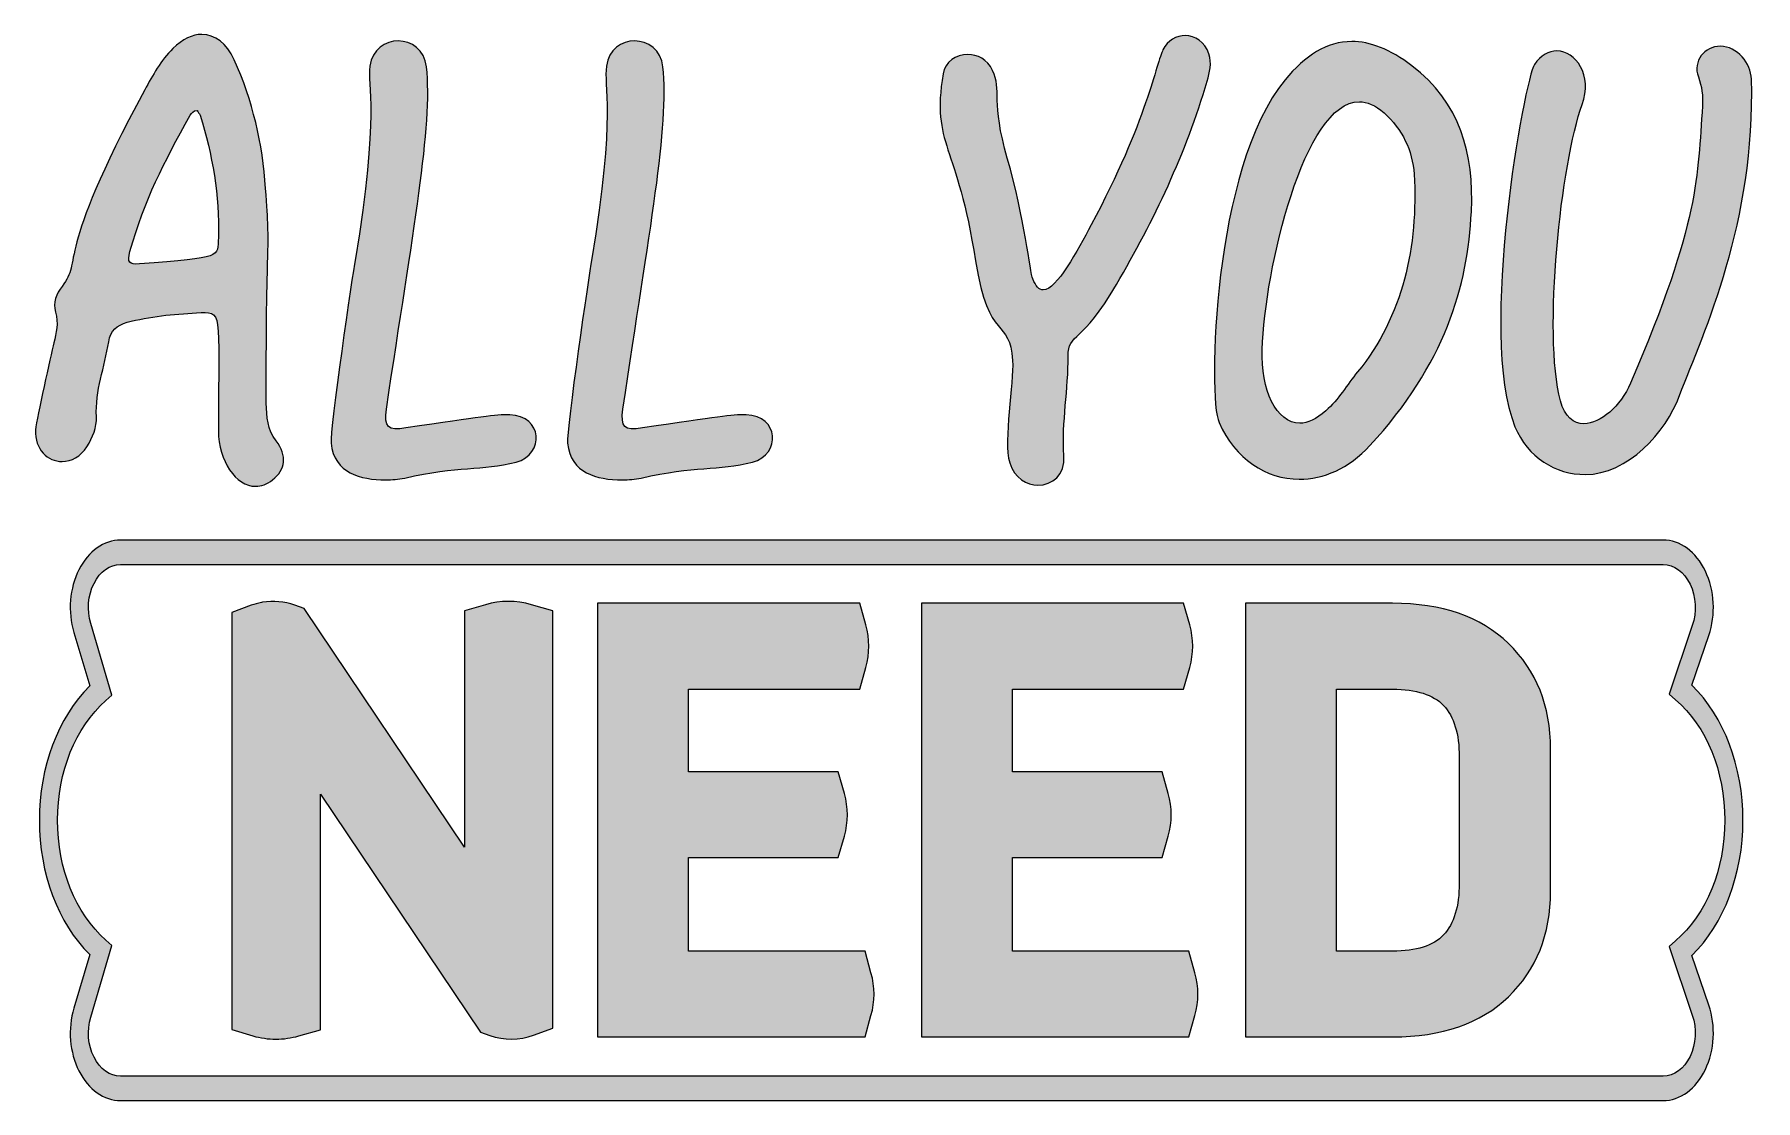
# Model space of a CAD drawing. Header units: inches. Extents: x 242 to 839, y -904 to -178.
# Drawn here: x 242 to 839, y -548 to -178 of the extents above; entities that cross this region are included whole.
import ezdxf

# ---------------------------------------------------------------- set-up
doc = ezdxf.new("R2010")
doc.units = ezdxf.units.IN
doc.header["$MEASUREMENT"] = 0
doc.layers.add('Layer 1', color=7, linetype='Continuous')

# ---------------------------------------------------------------- blocks, each defined once
blk = doc.blocks.new('block 3')
at = {"layer": 'Layer 1', "true_color": 0x04c0cc}
h = blk.add_hatch(color=132, dxfattribs=at)
h.dxf.hatch_style = 2
edge = h.paths.add_edge_path()
edge.add_spline(control_points=[(399.89, -525.25), (399.89, -525.25), (396.64, -524.14), (396.64, -524.14), (396.64, -524.14), (341.14, -441.57), (341.14, -441.57), (341.14, -441.57), (341.14, -523.29), (341.14, -523.29), (341.14, -523.29), (333.63, -525.42), (333.63, -525.42), (331, -526.16), (328.36, -526.53), (325.68, -526.53), (323.01, -526.53), (320.36, -526.16), (317.74, -525.42), (317.74, -525.42), (310.4, -523.2), (310.4, -523.2), (310.4, -523.2), (310.4, -378.55), (310.4, -378.55), (310.4, -378.55), (317.14, -376.08), (317.14, -376.08), (318.28, -375.68), (319.45, -375.37), (320.65, -375.14), (320.65, -375.14), (321.07, -375.05), (321.07, -375.05), (324.83, -374.43), (328.56, -374.77), (332.26, -376.08), (332.26, -376.08), (335.5, -377.19), (335.5, -377.19), (335.5, -377.19), (391.09, -459.93), (391.09, -459.93), (391.09, -459.93), (391.09, -378.04), (391.09, -378.04), (391.09, -378.04), (398.44, -375.91), (398.44, -375.91), (403.67, -374.37), (408.99, -374.37), (414.4, -375.91), (414.4, -375.91), (421.83, -377.96), (421.83, -377.96), (421.83, -377.96), (421.83, -522.78), (421.83, -522.78), (421.83, -522.78), (415.09, -525.17), (415.09, -525.17), (410.07, -526.99), (405.01, -527.01), (399.89, -525.25)], knot_values=[0, 0, 0, 0, 1, 1, 1, 2, 2, 2, 3, 3, 3, 4, 4, 4, 5, 5, 5, 6, 6, 6, 7, 7, 7, 8, 8, 8, 9, 9, 9, 10, 10, 10, 11, 11, 11, 12, 12, 12, 13, 13, 13, 14, 14, 14, 15, 15, 15, 16, 16, 16, 17, 17, 17, 18, 18, 18, 19, 19, 19, 20, 20, 20, 21, 21, 21, 21], degree=3, periodic=1)
h = blk.add_hatch(color=132, dxfattribs=at)
h.dxf.hatch_style = 2
edge = h.paths.add_edge_path()
edge.add_spline(control_points=[(532.15, -518.33), (532.15, -518.33), (530.11, -525.76), (530.11, -525.76), (530.11, -525.76), (437.29, -525.76), (437.29, -525.76), (437.29, -525.76), (437.29, -375.39), (437.29, -375.39), (437.29, -375.39), (528.23, -375.39), (528.23, -375.39), (528.23, -375.39), (530.36, -382.91), (530.36, -382.91), (531.73, -387.86), (531.73, -392.78), (530.36, -397.68), (530.36, -397.68), (528.23, -405.2), (528.23, -405.2), (528.23, -405.2), (468.88, -405.2), (468.88, -405.2), (468.88, -405.2), (468.88, -433.89), (468.88, -433.89), (468.88, -433.89), (520.8, -433.89), (520.8, -433.89), (520.8, -433.89), (522.93, -441.4), (522.93, -441.4), (524.3, -446.29), (524.3, -451.22), (522.93, -456.17), (522.93, -456.17), (520.8, -463.6), (520.8, -463.6), (520.8, -463.6), (468.88, -463.6), (468.88, -463.6), (468.88, -463.6), (468.88, -496.05), (468.88, -496.05), (468.88, -496.05), (530.11, -496.05), (530.11, -496.05), (530.11, -496.05), (532.15, -503.56), (532.15, -503.56), (533.58, -508.46), (533.58, -513.38), (532.15, -518.33)], knot_values=[0, 0, 0, 0, 1, 1, 1, 2, 2, 2, 3, 3, 3, 4, 4, 4, 5, 5, 5, 6, 6, 6, 7, 7, 7, 8, 8, 8, 9, 9, 9, 10, 10, 10, 11, 11, 11, 12, 12, 12, 13, 13, 13, 14, 14, 14, 15, 15, 15, 16, 16, 16, 17, 17, 17, 18, 18, 18, 18], degree=3, periodic=1)
h = blk.add_hatch(color=132, dxfattribs=at)
h.dxf.hatch_style = 2
edge = h.paths.add_edge_path()
edge.add_spline(control_points=[(644.53, -518.33), (644.53, -518.33), (642.47, -525.76), (642.47, -525.76), (642.47, -525.76), (549.66, -525.76), (549.66, -525.76), (549.66, -525.76), (549.66, -375.39), (549.66, -375.39), (549.66, -375.39), (640.6, -375.39), (640.6, -375.39), (640.6, -375.39), (642.73, -382.91), (642.73, -382.91), (644.1, -387.86), (644.1, -392.78), (642.73, -397.68), (642.73, -397.68), (640.6, -405.2), (640.6, -405.2), (640.6, -405.2), (581.25, -405.2), (581.25, -405.2), (581.25, -405.2), (581.25, -433.89), (581.25, -433.89), (581.25, -433.89), (633.17, -433.89), (633.17, -433.89), (633.17, -433.89), (635.3, -441.4), (635.3, -441.4), (636.67, -446.29), (636.67, -451.22), (635.3, -456.17), (635.3, -456.17), (633.17, -463.6), (633.17, -463.6), (633.17, -463.6), (581.25, -463.6), (581.25, -463.6), (581.25, -463.6), (581.25, -496.05), (581.25, -496.05), (581.25, -496.05), (642.47, -496.05), (642.47, -496.05), (642.47, -496.05), (644.53, -503.56), (644.53, -503.56), (645.95, -508.46), (645.95, -513.38), (644.53, -518.33)], knot_values=[0, 0, 0, 0, 1, 1, 1, 2, 2, 2, 3, 3, 3, 4, 4, 4, 5, 5, 5, 6, 6, 6, 7, 7, 7, 8, 8, 8, 9, 9, 9, 10, 10, 10, 11, 11, 11, 12, 12, 12, 13, 13, 13, 14, 14, 14, 15, 15, 15, 16, 16, 16, 17, 17, 17, 18, 18, 18, 18], degree=3, periodic=1)
h = blk.add_hatch(color=132, dxfattribs=at)
h.dxf.hatch_style = 2
edge = h.paths.add_edge_path()
edge.add_spline(control_points=[(753.31, -389.31), (763.04, -398.76), (767.91, -410.97), (767.91, -425.95), (767.91, -425.95), (767.91, -475.3), (767.91, -475.3), (767.91, -490.27), (763.04, -502.45), (753.31, -511.84), (743.69, -521.12), (730.28, -525.76), (713.09, -525.76), (713.09, -525.76), (662.03, -525.76), (662.03, -525.76), (662.03, -525.76), (662.03, -375.39), (662.03, -375.39), (662.03, -375.39), (713.09, -375.39), (713.09, -375.39), (730.22, -375.39), (743.63, -380.03), (753.31, -389.31)], knot_values=[0, 0, 0, 0, 1, 1, 1, 2, 2, 2, 3, 3, 3, 4, 4, 4, 5, 5, 5, 6, 6, 6, 7, 7, 7, 8, 8, 8, 8], degree=3, periodic=1)
edge = h.paths.add_edge_path()
edge.add_spline(control_points=[(693.62, -405.2), (693.62, -405.2), (693.62, -496.05), (693.62, -496.05), (693.62, -496.05), (713.09, -496.05), (713.09, -496.05), (721.35, -496.05), (727.24, -494.17), (730.77, -490.41), (734.41, -486.48), (736.23, -480.51), (736.23, -472.48), (736.23, -472.48), (736.23, -428.68), (736.23, -428.68), (736.23, -420.65), (734.41, -414.7), (730.77, -410.83), (727.24, -407.07), (721.35, -405.2), (713.09, -405.2), (713.09, -405.2), (693.62, -405.2), (693.62, -405.2)], knot_values=[0, 0, 0, 0, 1, 1, 1, 2, 2, 2, 3, 3, 3, 4, 4, 4, 5, 5, 5, 6, 6, 6, 7, 7, 7, 8, 8, 8, 8], degree=3, periodic=1)
at = {"layer": 'Layer 1', "lineweight": 0}
for points, knots in [([(399.89, -525.25), (399.89, -525.25), (396.64, -524.14), (396.64, -524.14), (396.64, -524.14), (341.14, -441.57), (341.14, -441.57), (341.14, -441.57), (341.14, -523.29), (341.14, -523.29), (341.14, -523.29), (333.63, -525.42), (333.63, -525.42), (331, -526.16), (328.36, -526.53), (325.68, -526.53), (323.01, -526.53), (320.36, -526.16), (317.74, -525.42), (317.74, -525.42), (310.4, -523.2), (310.4, -523.2), (310.4, -523.2), (310.4, -378.55), (310.4, -378.55), (310.4, -378.55), (317.14, -376.08), (317.14, -376.08), (318.28, -375.68), (319.45, -375.37), (320.65, -375.14), (320.65, -375.14), (321.07, -375.05), (321.07, -375.05), (324.83, -374.43), (328.56, -374.77), (332.26, -376.08), (332.26, -376.08), (335.5, -377.19), (335.5, -377.19), (335.5, -377.19), (391.09, -459.93), (391.09, -459.93), (391.09, -459.93), (391.09, -378.04), (391.09, -378.04), (391.09, -378.04), (398.44, -375.91), (398.44, -375.91), (403.67, -374.37), (408.99, -374.37), (414.4, -375.91), (414.4, -375.91), (421.83, -377.96), (421.83, -377.96), (421.83, -377.96), (421.83, -522.78), (421.83, -522.78), (421.83, -522.78), (415.09, -525.17), (415.09, -525.17), (410.07, -526.99), (405.01, -527.01), (399.89, -525.25)], [0, 0, 0, 0, 1, 1, 1, 2, 2, 2, 3, 3, 3, 4, 4, 4, 5, 5, 5, 6, 6, 6, 7, 7, 7, 8, 8, 8, 9, 9, 9, 10, 10, 10, 11, 11, 11, 12, 12, 12, 13, 13, 13, 14, 14, 14, 15, 15, 15, 16, 16, 16, 17, 17, 17, 18, 18, 18, 19, 19, 19, 20, 20, 20, 21, 21, 21, 21]), ([(532.15, -518.33), (532.15, -518.33), (530.11, -525.76), (530.11, -525.76), (530.11, -525.76), (437.29, -525.76), (437.29, -525.76), (437.29, -525.76), (437.29, -375.39), (437.29, -375.39), (437.29, -375.39), (528.23, -375.39), (528.23, -375.39), (528.23, -375.39), (530.36, -382.91), (530.36, -382.91), (531.73, -387.86), (531.73, -392.78), (530.36, -397.68), (530.36, -397.68), (528.23, -405.2), (528.23, -405.2), (528.23, -405.2), (468.88, -405.2), (468.88, -405.2), (468.88, -405.2), (468.88, -433.89), (468.88, -433.89), (468.88, -433.89), (520.8, -433.89), (520.8, -433.89), (520.8, -433.89), (522.93, -441.4), (522.93, -441.4), (524.3, -446.29), (524.3, -451.22), (522.93, -456.17), (522.93, -456.17), (520.8, -463.6), (520.8, -463.6), (520.8, -463.6), (468.88, -463.6), (468.88, -463.6), (468.88, -463.6), (468.88, -496.05), (468.88, -496.05), (468.88, -496.05), (530.11, -496.05), (530.11, -496.05), (530.11, -496.05), (532.15, -503.56), (532.15, -503.56), (533.58, -508.46), (533.58, -513.38), (532.15, -518.33)], [0, 0, 0, 0, 1, 1, 1, 2, 2, 2, 3, 3, 3, 4, 4, 4, 5, 5, 5, 6, 6, 6, 7, 7, 7, 8, 8, 8, 9, 9, 9, 10, 10, 10, 11, 11, 11, 12, 12, 12, 13, 13, 13, 14, 14, 14, 15, 15, 15, 16, 16, 16, 17, 17, 17, 18, 18, 18, 18]), ([(644.53, -518.33), (644.53, -518.33), (642.47, -525.76), (642.47, -525.76), (642.47, -525.76), (549.66, -525.76), (549.66, -525.76), (549.66, -525.76), (549.66, -375.39), (549.66, -375.39), (549.66, -375.39), (640.6, -375.39), (640.6, -375.39), (640.6, -375.39), (642.73, -382.91), (642.73, -382.91), (644.1, -387.86), (644.1, -392.78), (642.73, -397.68), (642.73, -397.68), (640.6, -405.2), (640.6, -405.2), (640.6, -405.2), (581.25, -405.2), (581.25, -405.2), (581.25, -405.2), (581.25, -433.89), (581.25, -433.89), (581.25, -433.89), (633.17, -433.89), (633.17, -433.89), (633.17, -433.89), (635.3, -441.4), (635.3, -441.4), (636.67, -446.29), (636.67, -451.22), (635.3, -456.17), (635.3, -456.17), (633.17, -463.6), (633.17, -463.6), (633.17, -463.6), (581.25, -463.6), (581.25, -463.6), (581.25, -463.6), (581.25, -496.05), (581.25, -496.05), (581.25, -496.05), (642.47, -496.05), (642.47, -496.05), (642.47, -496.05), (644.53, -503.56), (644.53, -503.56), (645.95, -508.46), (645.95, -513.38), (644.53, -518.33)], [0, 0, 0, 0, 1, 1, 1, 2, 2, 2, 3, 3, 3, 4, 4, 4, 5, 5, 5, 6, 6, 6, 7, 7, 7, 8, 8, 8, 9, 9, 9, 10, 10, 10, 11, 11, 11, 12, 12, 12, 13, 13, 13, 14, 14, 14, 15, 15, 15, 16, 16, 16, 17, 17, 17, 18, 18, 18, 18]), ([(753.31, -389.31), (763.04, -398.76), (767.91, -410.97), (767.91, -425.95), (767.91, -425.95), (767.91, -475.3), (767.91, -475.3), (767.91, -490.27), (763.04, -502.45), (753.31, -511.84), (743.69, -521.12), (730.28, -525.76), (713.09, -525.76), (713.09, -525.76), (662.03, -525.76), (662.03, -525.76), (662.03, -525.76), (662.03, -375.39), (662.03, -375.39), (662.03, -375.39), (713.09, -375.39), (713.09, -375.39), (730.22, -375.39), (743.63, -380.03), (753.31, -389.31)], [0, 0, 0, 0, 1, 1, 1, 2, 2, 2, 3, 3, 3, 4, 4, 4, 5, 5, 5, 6, 6, 6, 7, 7, 7, 8, 8, 8, 8]), ([(693.62, -405.2), (693.62, -405.2), (693.62, -496.05), (693.62, -496.05), (693.62, -496.05), (713.09, -496.05), (713.09, -496.05), (721.35, -496.05), (727.24, -494.17), (730.77, -490.41), (734.41, -486.48), (736.23, -480.51), (736.23, -472.48), (736.23, -472.48), (736.23, -428.68), (736.23, -428.68), (736.23, -420.65), (734.41, -414.7), (730.77, -410.83), (727.24, -407.07), (721.35, -405.2), (713.09, -405.2), (713.09, -405.2), (693.62, -405.2), (693.62, -405.2)], [0, 0, 0, 0, 1, 1, 1, 2, 2, 2, 3, 3, 3, 4, 4, 4, 5, 5, 5, 6, 6, 6, 7, 7, 7, 8, 8, 8, 8])]:
    blk.add_open_spline(points, degree=3, knots=knots, dxfattribs=at)
blk = doc.blocks.new('block 4')
at = {"layer": 'Layer 1', "true_color": 0xe43b40}
h = blk.add_hatch(color=13, dxfattribs=at)
h.dxf.hatch_style = 2
edge = h.paths.add_edge_path()
edge.add_spline(control_points=[(251.53, -326.24), (246.62, -326.24), (241.92, -322.15), (242.33, -315.2), (242.74, -310.9), (247.65, -289.63), (248.67, -285.12), (249.49, -281.65), (250.31, -278.17), (249.28, -274.49), (248.26, -271.01), (249.49, -268.15), (251.53, -265.49), (258.9, -256.08), (248.26, -256.49), (280.17, -197.37), (283.04, -192.25), (285.7, -187.14), (289.99, -183.05), (293.26, -179.78), (296.74, -178.14), (300.01, -178.14), (304.51, -178.14), (308.61, -181.21), (311.27, -186.94), (317.61, -201.05), (321.08, -215.98), (322.11, -231.53), (323.95, -256.69), (322.31, -241.76), (322.31, -305.99), (322.52, -310.7), (322.72, -315.2), (325.79, -319.08), (329.68, -324.2), (329.06, -329.11), (324.56, -332.58), (322.52, -334.22), (320.68, -334.83), (318.63, -334.83), (311.88, -334.83), (305.74, -326.04), (305.74, -315.6), (305.74, -272.65), (307.58, -274.28), (298.17, -274.69), (289.99, -275.1), (282.01, -275.92), (274.04, -277.97), (270.56, -278.99), (268.31, -280.83), (267.69, -284.72), (266.26, -293.51), (262.99, -301.7), (263.4, -310.7), (263.6, -314.38), (262.17, -317.85), (260.13, -321.13), (257.88, -324.61), (254.81, -326.24), (251.53, -326.24)], knot_values=[0, 0, 0, 0, 1, 1, 1, 2, 2, 2, 3, 3, 3, 4, 4, 4, 5, 5, 5, 6, 6, 6, 7, 7, 7, 8, 8, 8, 9, 9, 9, 10, 10, 10, 11, 11, 11, 12, 12, 12, 13, 13, 13, 14, 14, 14, 15, 15, 15, 16, 16, 16, 17, 17, 17, 18, 18, 18, 19, 19, 19, 20, 20, 20, 20], degree=3, periodic=1)
edge = h.paths.add_edge_path()
edge.add_spline(control_points=[(278.33, -257.71), (307.58, -255.46), (305.33, -255.46), (305.74, -248.51), (306.15, -233.98), (303.7, -219.87), (299.4, -206.16), (299.2, -205.55), (298.58, -204.94), (298.38, -204.53), (296.95, -204.53), (296.54, -205.35), (295.92, -206.16), (286.72, -222.94), (280.17, -235.21), (275.06, -253.42), (274.04, -257.1), (274.85, -258.12), (278.33, -257.71)], knot_values=[0, 0, 0, 0, 1, 1, 1, 2, 2, 2, 3, 3, 3, 4, 4, 4, 5, 5, 5, 6, 6, 6, 6], degree=3, periodic=1)
h = blk.add_hatch(color=13, dxfattribs=at)
h.dxf.hatch_style = 2
edge = h.paths.add_edge_path()
edge.add_spline(control_points=[(557.16, -191.85), (557.77, -187.55), (561.66, -185.09), (565.75, -185.09), (569.02, -185.09), (572.5, -186.73), (574.34, -190.62), (577.61, -197.57), (573.73, -201.25), (579.45, -221.1), (585.39, -241.35), (587.43, -260.99), (588.25, -262.83), (589.27, -265.49), (590.5, -266.72), (591.93, -266.72), (596.64, -266.72), (603.8, -253.01), (608.5, -244.21), (627.93, -208.21), (631.21, -187.55), (633.46, -183.46), (635.09, -180.18), (638.16, -178.55), (641.23, -178.55), (644.5, -178.55), (647.98, -180.59), (649.41, -184.89), (650.44, -188.16), (649.62, -191.23), (648.8, -194.3), (641.44, -219.26), (630.39, -242.58), (617.3, -264.87), (605.43, -285.53), (600.52, -281.65), (600.52, -289.63), (600.73, -301.08), (598.27, -312.54), (599.09, -324.2), (599.7, -330.95), (595, -334.43), (590.09, -334.43), (586.2, -334.43), (581.91, -331.97), (580.27, -326.65), (578.02, -319.08), (581.7, -298.83), (581.29, -291.26), (580.48, -276.12), (572.91, -285.53), (568.41, -256.69), (562.07, -215.57), (553.06, -216.8), (557.16, -191.85)], knot_values=[0, 0, 0, 0, 1, 1, 1, 2, 2, 2, 3, 3, 3, 4, 4, 4, 5, 5, 5, 6, 6, 6, 7, 7, 7, 8, 8, 8, 9, 9, 9, 10, 10, 10, 11, 11, 11, 12, 12, 12, 13, 13, 13, 14, 14, 14, 15, 15, 15, 16, 16, 16, 17, 17, 17, 18, 18, 18, 18], degree=3, periodic=1)
h = blk.add_hatch(color=13, dxfattribs=at)
h.dxf.hatch_style = 2
edge = h.paths.add_edge_path()
edge.add_spline(control_points=[(353.2, -256.49), (361.79, -204.94), (357.29, -195.94), (358.32, -189.19), (359.14, -183.25), (363.64, -180.39), (368.14, -180.39), (372.64, -180.39), (377.34, -183.46), (377.95, -189.39), (380.2, -209.85), (373.25, -246.26), (364.04, -308.04), (363.23, -314.38), (364.45, -315.6), (370.8, -314.58), (397.59, -310.7), (401.48, -309.88), (406.8, -310.08), (418.25, -310.29), (419.07, -323.79), (409.05, -326.45), (396.98, -329.52), (389, -327.67), (370.39, -331.97), (368.14, -332.38), (366.09, -332.58), (363.84, -332.58), (354.84, -332.58), (346.04, -330.33), (344.82, -319.9), (344.41, -315.4), (352.38, -260.37), (353.2, -256.49)], knot_values=[0, 0, 0, 0, 1, 1, 1, 2, 2, 2, 3, 3, 3, 4, 4, 4, 5, 5, 5, 6, 6, 6, 7, 7, 7, 8, 8, 8, 9, 9, 9, 10, 10, 10, 11, 11, 11, 11], degree=3, periodic=1)
h = blk.add_hatch(color=13, dxfattribs=at)
h.dxf.hatch_style = 2
edge = h.paths.add_edge_path()
edge.add_spline(control_points=[(435.24, -256.49), (443.83, -204.94), (439.33, -195.94), (440.35, -189.19), (441.17, -183.25), (445.67, -180.39), (450.17, -180.39), (454.67, -180.39), (459.37, -183.46), (459.99, -189.39), (462.24, -209.85), (455.28, -246.26), (446.08, -308.04), (445.26, -314.38), (446.49, -315.6), (452.83, -314.58), (479.62, -310.7), (483.51, -309.88), (488.83, -310.08), (500.29, -310.29), (501.1, -323.79), (491.08, -326.45), (479.01, -329.52), (471.03, -327.67), (452.42, -331.97), (450.17, -332.38), (448.12, -332.58), (445.87, -332.58), (436.87, -332.58), (428.08, -330.33), (426.85, -319.9), (426.44, -315.4), (434.42, -260.37), (435.24, -256.49)], knot_values=[0, 0, 0, 0, 1, 1, 1, 2, 2, 2, 3, 3, 3, 4, 4, 4, 5, 5, 5, 6, 6, 6, 7, 7, 7, 8, 8, 8, 9, 9, 9, 10, 10, 10, 11, 11, 11, 11], degree=3, periodic=1)
h = blk.add_hatch(color=13, dxfattribs=at)
h.dxf.hatch_style = 2
edge = h.paths.add_edge_path()
edge.add_spline(control_points=[(675.8, -193.89), (682.76, -185.5), (690.33, -180.59), (698.92, -180.59), (705.26, -180.59), (712.22, -183.25), (719.78, -188.98), (736.56, -201.66), (741.47, -219.67), (740.45, -239.51), (739.22, -265.49), (731.24, -292.49), (705.26, -320.72), (697.9, -328.7), (689.1, -332.38), (680.71, -332.38), (669.26, -332.38), (658.42, -325.22), (652.89, -312.74), (649.01, -303.95), (650.64, -224.37), (675.8, -193.89)], knot_values=[0, 0, 0, 0, 1, 1, 1, 2, 2, 2, 3, 3, 3, 4, 4, 4, 5, 5, 5, 6, 6, 6, 7, 7, 7, 7], degree=3, periodic=1)
edge = h.paths.add_edge_path()
edge.add_spline(control_points=[(680.92, -312.95), (683.58, -312.95), (686.64, -311.51), (689.92, -308.65), (694.42, -304.76), (697.28, -299.65), (700.97, -295.15), (716.72, -276.12), (722.03, -251.17), (720.6, -226.62), (719.99, -218.23), (716.51, -211.07), (710.17, -205.35), (707.1, -202.69), (704.24, -201.46), (701.58, -201.46), (682.35, -201.46), (668.85, -259.56), (667.83, -287.37), (667.42, -301.29), (672.74, -312.95), (680.92, -312.95)], knot_values=[0, 0, 0, 0, 1, 1, 1, 2, 2, 2, 3, 3, 3, 4, 4, 4, 5, 5, 5, 6, 6, 6, 7, 7, 7, 7], degree=3, periodic=1)
h = blk.add_hatch(color=13, dxfattribs=at)
h.dxf.hatch_style = 2
edge = h.paths.add_edge_path()
edge.add_spline(control_points=[(762.34, -188.57), (764.59, -185.3), (767.25, -183.87), (770.11, -183.87), (776.65, -183.87), (782.59, -192.25), (778.9, -202.48), (771.54, -222.32), (765.2, -282.06), (771.34, -305.17), (772.77, -310.7), (776.04, -313.15), (779.52, -313.15), (785.25, -313.15), (792.2, -307.01), (795.68, -299.04), (820.02, -242.37), (818.79, -227.44), (820.64, -202.89), (820.84, -199.41), (820.43, -196.14), (819.2, -192.87), (817.16, -187.34), (821.45, -182.23), (826.77, -182.23), (832.71, -182.23), (837.41, -188.16), (837.62, -193.69), (839.05, -243.19), (821.25, -281.03), (812.66, -303.33), (807.95, -316.22), (794.66, -330.74), (779.93, -330.74), (769.7, -330.74), (759.88, -324.81), (755.58, -314.17), (742.49, -282.26), (759.06, -193.07), (762.34, -188.57)], knot_values=[0, 0, 0, 0, 1, 1, 1, 2, 2, 2, 3, 3, 3, 4, 4, 4, 5, 5, 5, 6, 6, 6, 7, 7, 7, 8, 8, 8, 9, 9, 9, 10, 10, 10, 11, 11, 11, 12, 12, 12, 13, 13, 13, 13], degree=3, periodic=1)
at = {"layer": 'Layer 1', "lineweight": 0}
for points, knots in [([(251.53, -326.24), (246.62, -326.24), (241.92, -322.15), (242.33, -315.2), (242.74, -310.9), (247.65, -289.63), (248.67, -285.12), (249.49, -281.65), (250.31, -278.17), (249.28, -274.49), (248.26, -271.01), (249.49, -268.15), (251.53, -265.49), (258.9, -256.08), (248.26, -256.49), (280.17, -197.37), (283.04, -192.25), (285.7, -187.14), (289.99, -183.05), (293.26, -179.78), (296.74, -178.14), (300.01, -178.14), (304.51, -178.14), (308.61, -181.21), (311.27, -186.94), (317.61, -201.05), (321.08, -215.98), (322.11, -231.53), (323.95, -256.69), (322.31, -241.76), (322.31, -305.99), (322.52, -310.7), (322.72, -315.2), (325.79, -319.08), (329.68, -324.2), (329.06, -329.11), (324.56, -332.58), (322.52, -334.22), (320.68, -334.83), (318.63, -334.83), (311.88, -334.83), (305.74, -326.04), (305.74, -315.6), (305.74, -272.65), (307.58, -274.28), (298.17, -274.69), (289.99, -275.1), (282.01, -275.92), (274.04, -277.97), (270.56, -278.99), (268.31, -280.83), (267.69, -284.72), (266.26, -293.51), (262.99, -301.7), (263.4, -310.7), (263.6, -314.38), (262.17, -317.85), (260.13, -321.13), (257.88, -324.61), (254.81, -326.24), (251.53, -326.24)], [0, 0, 0, 0, 1, 1, 1, 2, 2, 2, 3, 3, 3, 4, 4, 4, 5, 5, 5, 6, 6, 6, 7, 7, 7, 8, 8, 8, 9, 9, 9, 10, 10, 10, 11, 11, 11, 12, 12, 12, 13, 13, 13, 14, 14, 14, 15, 15, 15, 16, 16, 16, 17, 17, 17, 18, 18, 18, 19, 19, 19, 20, 20, 20, 20]), ([(557.16, -191.85), (557.77, -187.55), (561.66, -185.09), (565.75, -185.09), (569.02, -185.09), (572.5, -186.73), (574.34, -190.62), (577.61, -197.57), (573.73, -201.25), (579.45, -221.1), (585.39, -241.35), (587.43, -260.99), (588.25, -262.83), (589.27, -265.49), (590.5, -266.72), (591.93, -266.72), (596.64, -266.72), (603.8, -253.01), (608.5, -244.21), (627.93, -208.21), (631.21, -187.55), (633.46, -183.46), (635.09, -180.18), (638.16, -178.55), (641.23, -178.55), (644.5, -178.55), (647.98, -180.59), (649.41, -184.89), (650.44, -188.16), (649.62, -191.23), (648.8, -194.3), (641.44, -219.26), (630.39, -242.58), (617.3, -264.87), (605.43, -285.53), (600.52, -281.65), (600.52, -289.63), (600.73, -301.08), (598.27, -312.54), (599.09, -324.2), (599.7, -330.95), (595, -334.43), (590.09, -334.43), (586.2, -334.43), (581.91, -331.97), (580.27, -326.65), (578.02, -319.08), (581.7, -298.83), (581.29, -291.26), (580.48, -276.12), (572.91, -285.53), (568.41, -256.69), (562.07, -215.57), (553.06, -216.8), (557.16, -191.85)], [0, 0, 0, 0, 1, 1, 1, 2, 2, 2, 3, 3, 3, 4, 4, 4, 5, 5, 5, 6, 6, 6, 7, 7, 7, 8, 8, 8, 9, 9, 9, 10, 10, 10, 11, 11, 11, 12, 12, 12, 13, 13, 13, 14, 14, 14, 15, 15, 15, 16, 16, 16, 17, 17, 17, 18, 18, 18, 18]), ([(353.2, -256.49), (361.79, -204.94), (357.29, -195.94), (358.32, -189.19), (359.14, -183.25), (363.64, -180.39), (368.14, -180.39), (372.64, -180.39), (377.34, -183.46), (377.95, -189.39), (380.2, -209.85), (373.25, -246.26), (364.04, -308.04), (363.23, -314.38), (364.45, -315.6), (370.8, -314.58), (397.59, -310.7), (401.48, -309.88), (406.8, -310.08), (418.25, -310.29), (419.07, -323.79), (409.05, -326.45), (396.98, -329.52), (389, -327.67), (370.39, -331.97), (368.14, -332.38), (366.09, -332.58), (363.84, -332.58), (354.84, -332.58), (346.04, -330.33), (344.82, -319.9), (344.41, -315.4), (352.38, -260.37), (353.2, -256.49)], [0, 0, 0, 0, 1, 1, 1, 2, 2, 2, 3, 3, 3, 4, 4, 4, 5, 5, 5, 6, 6, 6, 7, 7, 7, 8, 8, 8, 9, 9, 9, 10, 10, 10, 11, 11, 11, 11]), ([(435.24, -256.49), (443.83, -204.94), (439.33, -195.94), (440.35, -189.19), (441.17, -183.25), (445.67, -180.39), (450.17, -180.39), (454.67, -180.39), (459.37, -183.46), (459.99, -189.39), (462.24, -209.85), (455.28, -246.26), (446.08, -308.04), (445.26, -314.38), (446.49, -315.6), (452.83, -314.58), (479.62, -310.7), (483.51, -309.88), (488.83, -310.08), (500.29, -310.29), (501.1, -323.79), (491.08, -326.45), (479.01, -329.52), (471.03, -327.67), (452.42, -331.97), (450.17, -332.38), (448.12, -332.58), (445.87, -332.58), (436.87, -332.58), (428.08, -330.33), (426.85, -319.9), (426.44, -315.4), (434.42, -260.37), (435.24, -256.49)], [0, 0, 0, 0, 1, 1, 1, 2, 2, 2, 3, 3, 3, 4, 4, 4, 5, 5, 5, 6, 6, 6, 7, 7, 7, 8, 8, 8, 9, 9, 9, 10, 10, 10, 11, 11, 11, 11]), ([(675.8, -193.89), (682.76, -185.5), (690.33, -180.59), (698.92, -180.59), (705.26, -180.59), (712.22, -183.25), (719.78, -188.98), (736.56, -201.66), (741.47, -219.67), (740.45, -239.51), (739.22, -265.49), (731.24, -292.49), (705.26, -320.72), (697.9, -328.7), (689.1, -332.38), (680.71, -332.38), (669.26, -332.38), (658.42, -325.22), (652.89, -312.74), (649.01, -303.95), (650.64, -224.37), (675.8, -193.89)], [0, 0, 0, 0, 1, 1, 1, 2, 2, 2, 3, 3, 3, 4, 4, 4, 5, 5, 5, 6, 6, 6, 7, 7, 7, 7]), ([(762.34, -188.57), (764.59, -185.3), (767.25, -183.87), (770.11, -183.87), (776.65, -183.87), (782.59, -192.25), (778.9, -202.48), (771.54, -222.32), (765.2, -282.06), (771.34, -305.17), (772.77, -310.7), (776.04, -313.15), (779.52, -313.15), (785.25, -313.15), (792.2, -307.01), (795.68, -299.04), (820.02, -242.37), (818.79, -227.44), (820.64, -202.89), (820.84, -199.41), (820.43, -196.14), (819.2, -192.87), (817.16, -187.34), (821.45, -182.23), (826.77, -182.23), (832.71, -182.23), (837.41, -188.16), (837.62, -193.69), (839.05, -243.19), (821.25, -281.03), (812.66, -303.33), (807.95, -316.22), (794.66, -330.74), (779.93, -330.74), (769.7, -330.74), (759.88, -324.81), (755.58, -314.17), (742.49, -282.26), (759.06, -193.07), (762.34, -188.57)], [0, 0, 0, 0, 1, 1, 1, 2, 2, 2, 3, 3, 3, 4, 4, 4, 5, 5, 5, 6, 6, 6, 7, 7, 7, 8, 8, 8, 9, 9, 9, 10, 10, 10, 11, 11, 11, 12, 12, 12, 13, 13, 13, 13]), ([(680.92, -312.95), (683.58, -312.95), (686.64, -311.51), (689.92, -308.65), (694.42, -304.76), (697.28, -299.65), (700.97, -295.15), (716.72, -276.12), (722.03, -251.17), (720.6, -226.62), (719.99, -218.23), (716.51, -211.07), (710.17, -205.35), (707.1, -202.69), (704.24, -201.46), (701.58, -201.46), (682.35, -201.46), (668.85, -259.56), (667.83, -287.37), (667.42, -301.29), (672.74, -312.95), (680.92, -312.95)], [0, 0, 0, 0, 1, 1, 1, 2, 2, 2, 3, 3, 3, 4, 4, 4, 5, 5, 5, 6, 6, 6, 7, 7, 7, 7]), ([(278.33, -257.71), (307.58, -255.46), (305.33, -255.46), (305.74, -248.51), (306.15, -233.98), (303.7, -219.87), (299.4, -206.16), (299.2, -205.55), (298.58, -204.94), (298.38, -204.53), (296.95, -204.53), (296.54, -205.35), (295.92, -206.16), (286.72, -222.94), (280.17, -235.21), (275.06, -253.42), (274.04, -257.1), (274.85, -258.12), (278.33, -257.71)], [0, 0, 0, 0, 1, 1, 1, 2, 2, 2, 3, 3, 3, 4, 4, 4, 5, 5, 5, 6, 6, 6, 6])]:
    blk.add_open_spline(points, degree=3, knots=knots, dxfattribs=at)
blk = doc.blocks.new('block 2')
at = {"layer": 'Layer 1', "true_color": 0x04c0cc}
h = blk.add_hatch(color=132, dxfattribs=at)
h.dxf.hatch_style = 2
edge = h.paths.add_edge_path()
edge.add_spline(control_points=[(271.83, -361.92), (268.07, -361.92), (264.7, -364.31), (262.59, -368.49), (260.47, -372.66), (260.06, -377.74), (261.45, -382.42), (261.45, -382.42), (268.82, -407.24), (268.82, -407.24), (268.82, -407.24), (266.67, -409.14), (266.67, -409.14), (256.19, -418.36), (249.93, -433.88), (249.93, -450.65), (249.93, -467.42), (256.19, -482.94), (266.67, -492.17), (266.67, -492.17), (268.82, -494.06), (268.82, -494.06), (268.82, -494.06), (261.45, -518.88), (261.45, -518.88), (260.06, -523.57), (260.47, -528.64), (262.59, -532.82), (264.7, -536.99), (268.07, -539.38), (271.83, -539.38), (271.83, -539.38), (806.93, -539.38), (806.93, -539.38), (810.74, -539.38), (814.25, -536.82), (816.32, -532.52), (818.38, -528.22), (818.67, -522.87), (817.09, -518.22), (817.09, -518.22), (809.02, -494.42), (809.02, -494.42), (809.02, -494.42), (811.32, -492.45), (811.32, -492.45), (822, -483.25), (828.38, -467.62), (828.38, -450.65), (828.38, -433.68), (822, -418.05), (811.32, -408.86), (811.32, -408.86), (809.02, -406.88), (809.02, -406.88), (809.02, -406.88), (817.09, -383.08), (817.09, -383.08), (818.67, -378.43), (818.38, -373.08), (816.32, -368.78), (814.25, -364.49), (810.74, -361.92), (806.93, -361.92), (806.93, -361.92), (271.83, -361.92), (271.83, -361.92), (271.83, -361.92), (271.83, -361.92), (271.83, -361.92)], knot_values=[0, 0, 0, 0, 1, 1, 1, 2, 2, 2, 3, 3, 3, 4, 4, 4, 5, 5, 5, 6, 6, 6, 7, 7, 7, 8, 8, 8, 9, 9, 9, 10, 10, 10, 11, 11, 11, 12, 12, 12, 13, 13, 13, 14, 14, 14, 15, 15, 15, 16, 16, 16, 17, 17, 17, 18, 18, 18, 19, 19, 19, 20, 20, 20, 21, 21, 21, 22, 22, 22, 23, 23, 23, 23], degree=3, periodic=1)
edge = h.paths.add_edge_path()
edge.add_spline(control_points=[(806.93, -547.83), (806.93, -547.83), (271.83, -547.83), (271.83, -547.83), (266.03, -547.83), (260.62, -543.99), (257.37, -537.56), (254.11, -531.13), (253.45, -522.98), (255.59, -515.76), (255.59, -515.76), (261.09, -497.24), (261.09, -497.24), (250.11, -486.28), (243.63, -469.11), (243.63, -450.65), (243.63, -432.19), (250.11, -415.02), (261.09, -404.06), (261.09, -404.06), (255.59, -385.54), (255.59, -385.54), (253.45, -378.32), (254.11, -370.17), (257.37, -363.74), (260.62, -357.31), (266.03, -353.47), (271.83, -353.47), (271.83, -353.47), (806.93, -353.47), (806.93, -353.47), (812.89, -353.47), (818.39, -357.48), (821.62, -364.21), (824.85, -370.93), (825.3, -379.3), (822.83, -386.58), (822.83, -386.58), (816.98, -403.83), (816.98, -403.83), (828.11, -414.77), (834.68, -432.01), (834.68, -450.65), (834.68, -469.29), (828.11, -486.53), (816.98, -497.48), (816.98, -497.48), (822.83, -514.72), (822.83, -514.72), (825.3, -522), (824.85, -530.37), (821.62, -537.09), (818.39, -543.82), (812.89, -547.83), (806.93, -547.83), (806.93, -547.83), (806.93, -547.83), (806.93, -547.83)], knot_values=[0, 0, 0, 0, 1, 1, 1, 2, 2, 2, 3, 3, 3, 4, 4, 4, 5, 5, 5, 6, 6, 6, 7, 7, 7, 8, 8, 8, 9, 9, 9, 10, 10, 10, 11, 11, 11, 12, 12, 12, 13, 13, 13, 14, 14, 14, 15, 15, 15, 16, 16, 16, 17, 17, 17, 18, 18, 18, 19, 19, 19, 19], degree=3, periodic=1)
at = {"layer": 'Layer 1', "lineweight": 0}
for points, knots in [([(806.93, -547.83), (806.93, -547.83), (271.83, -547.83), (271.83, -547.83), (266.03, -547.83), (260.62, -543.99), (257.37, -537.56), (254.11, -531.13), (253.45, -522.98), (255.59, -515.76), (255.59, -515.76), (261.09, -497.24), (261.09, -497.24), (250.11, -486.28), (243.63, -469.11), (243.63, -450.65), (243.63, -432.19), (250.11, -415.02), (261.09, -404.06), (261.09, -404.06), (255.59, -385.54), (255.59, -385.54), (253.45, -378.32), (254.11, -370.17), (257.37, -363.74), (260.62, -357.31), (266.03, -353.47), (271.83, -353.47), (271.83, -353.47), (806.93, -353.47), (806.93, -353.47), (812.89, -353.47), (818.39, -357.48), (821.62, -364.21), (824.85, -370.93), (825.3, -379.3), (822.83, -386.58), (822.83, -386.58), (816.98, -403.83), (816.98, -403.83), (828.11, -414.77), (834.68, -432.01), (834.68, -450.65), (834.68, -469.29), (828.11, -486.53), (816.98, -497.48), (816.98, -497.48), (822.83, -514.72), (822.83, -514.72), (825.3, -522), (824.85, -530.37), (821.62, -537.09), (818.39, -543.82), (812.89, -547.83), (806.93, -547.83), (806.93, -547.83), (806.93, -547.83), (806.93, -547.83)], [0, 0, 0, 0, 1, 1, 1, 2, 2, 2, 3, 3, 3, 4, 4, 4, 5, 5, 5, 6, 6, 6, 7, 7, 7, 8, 8, 8, 9, 9, 9, 10, 10, 10, 11, 11, 11, 12, 12, 12, 13, 13, 13, 14, 14, 14, 15, 15, 15, 16, 16, 16, 17, 17, 17, 18, 18, 18, 19, 19, 19, 19]), ([(271.83, -361.92), (268.07, -361.92), (264.7, -364.31), (262.59, -368.49), (260.47, -372.66), (260.06, -377.74), (261.45, -382.42), (261.45, -382.42), (268.82, -407.24), (268.82, -407.24), (268.82, -407.24), (266.67, -409.14), (266.67, -409.14), (256.19, -418.36), (249.93, -433.88), (249.93, -450.65), (249.93, -467.42), (256.19, -482.94), (266.67, -492.17), (266.67, -492.17), (268.82, -494.06), (268.82, -494.06), (268.82, -494.06), (261.45, -518.88), (261.45, -518.88), (260.06, -523.57), (260.47, -528.64), (262.59, -532.82), (264.7, -536.99), (268.07, -539.38), (271.83, -539.38), (271.83, -539.38), (806.93, -539.38), (806.93, -539.38), (810.74, -539.38), (814.25, -536.82), (816.32, -532.52), (818.38, -528.22), (818.67, -522.87), (817.09, -518.22), (817.09, -518.22), (809.02, -494.42), (809.02, -494.42), (809.02, -494.42), (811.32, -492.45), (811.32, -492.45), (822, -483.25), (828.38, -467.62), (828.38, -450.65), (828.38, -433.68), (822, -418.05), (811.32, -408.86), (811.32, -408.86), (809.02, -406.88), (809.02, -406.88), (809.02, -406.88), (817.09, -383.08), (817.09, -383.08), (818.67, -378.43), (818.38, -373.08), (816.32, -368.78), (814.25, -364.49), (810.74, -361.92), (806.93, -361.92), (806.93, -361.92), (271.83, -361.92), (271.83, -361.92), (271.83, -361.92), (271.83, -361.92), (271.83, -361.92)], [0, 0, 0, 0, 1, 1, 1, 2, 2, 2, 3, 3, 3, 4, 4, 4, 5, 5, 5, 6, 6, 6, 7, 7, 7, 8, 8, 8, 9, 9, 9, 10, 10, 10, 11, 11, 11, 12, 12, 12, 13, 13, 13, 14, 14, 14, 15, 15, 15, 16, 16, 16, 17, 17, 17, 18, 18, 18, 19, 19, 19, 20, 20, 20, 21, 21, 21, 22, 22, 22, 23, 23, 23, 23])]:
    blk.add_open_spline(points, degree=3, knots=knots, dxfattribs=at)
at = {"layer": 'Layer 1'}
for name in ['block 4', 'block 3']:
    blk.add_blockref(name, (0, 0), dxfattribs=at)

msp = doc.modelspace()

# ---------------------------------------------------------------- block references
at = {"layer": 'Layer 1'}
msp.add_blockref('block 2', (0, 0), dxfattribs=at)

doc.saveas('drawing.dxf')
